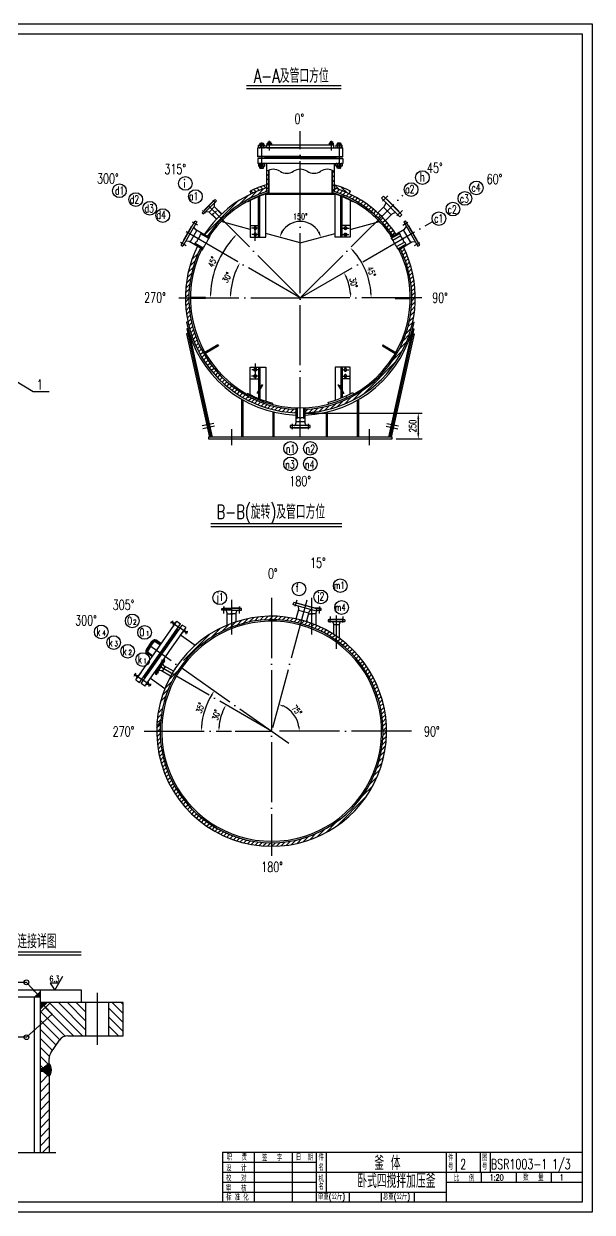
# Model space of a CAD drawing. Extents: x -54047 to 31317, y -2 to 11950.
# Drawn here: x -8554 to -2868, y 0 to 11880 of the extents above; entities that cross this region are included whole.
import ezdxf
from ezdxf.enums import TextEntityAlignment as Align

# ---------------------------------------------------------------- set-up
doc = ezdxf.new("R2010")
doc.units = 0
doc.header["$LTSCALE"] = 20
for name, pattern in [('DASHDOT-M', [36, 30, -3, 0, -3]), ('DIVIDE-M', [39, 30, -3, 0, -3, 0, -3]), ('HIDDEN', [0.375, 0.25, -0.125]), ('HIDDEN-M', [7, 5, -2])]:
    doc.linetypes.add(name, pattern=pattern)
doc.layers.get('0').update_dxf_attribs({"linetype": 'CONTINUOUS'})
for name, color, linetype in [('1轮廓实线层', 7, 'CONTINUOUS'), ('6文字层', 3, 'CONTINUOUS'), ('图框层', 7, 'CONTINUOUS')]:
    doc.layers.add(name, color=color, linetype=linetype)
doc.styles.add('BIAOZHU', font='ROMANS.shx', dxfattribs={"width": 0.7, "bigfont": 'HLFSD.shx'})
doc.styles.add('HZ', font='ROMANS.shx', dxfattribs={"width": 0.7, "height": 60, "bigfont": 'HLFSD.shx'})
doc.styles.add('PC_TEXTSTYLE', font='romans.shx', dxfattribs={"width": 0.8, "bigfont": 'hzfs.shx'})
doc.styles.add('ROMANS', font='ROMANS', dxfattribs={"width": 0.7, "height": 60})
pattern_1 = [(45, (-36814.224, 0), (-22.45064, 22.45064), [])]
pattern_2 = [(45, (-19856.59, 1908.02), (-22.45064, 22.45064), [])]
pattern_3 = [(45, (-19569.467, 1988.962), (-22.45064, 22.45064), [])]

msp = doc.modelspace()

# ---------------------------------------------------------------- hatches: boundary and pattern name
at = {"linetype": 'Continuous'}
h = msp.add_hatch(dxfattribs=at)
h.set_pattern_fill('ANSI31', scale=10, style=0)
h.set_pattern_definition(pattern_3)
h.paths.add_polyline_path([(-6107, 10416, 0.046124), (-6127, 10405), (-6127, 10202, -0.004693), (-6107, 10208)])
h.paths.add_polyline_path([(-5469, 10208, -0.004693), (-5449, 10202), (-5449, 10405, 0.046124), (-5469, 10416)])
h = msp.add_hatch(dxfattribs=at)
h.set_pattern_fill('ANSI31', scale=10, style=0)
h.set_pattern_definition(pattern_1)
h.paths.add_polyline_path([(-6127, 10202), (-6127, 10238, 0.122134), (-6601, 9953), (-6576, 9928, -0.119675)])
h.paths.add_polyline_path([(-6576, 9928), (-6601, 9953, 0.050894), (-6748, 9772), (-6718, 9754, -0.050433)])
h = msp.add_hatch(dxfattribs=at)
h.set_pattern_fill('ANSI31', scale=10, angle=90, style=0)
h.set_pattern_definition([(135, (-19569.467, 1988.962), (-22.45064, -22.45064), [])])
h.paths.add_polyline_path([(-6291, 10207), (-6278, 10180, -0.035248), (-6127, 10238), (-6127, 10270, 0.037209)])
h.paths.add_polyline_path([(-5298, 10180), (-5285, 10207, 0.037209), (-5449, 10270), (-5449, 10238, -0.035248)])
h = msp.add_hatch(dxfattribs=at)
h.set_pattern_fill('ANSI31', scale=10, style=0)
h.set_pattern_definition(pattern_1)
h.paths.add_polyline_path([(-5449, 10238), (-5449, 10202, -0.104768), (-5047, 9973, -0.014722), (-4999, 9928), (-4975, 9953, 0.016015), (-5028, 10003, 0.105912)])
h.paths.add_polyline_path([(-4975, 9953), (-4999, 9928, -0.048979), (-4861, 9760), (-4831, 9777, 0.049485)])
h = msp.add_hatch(dxfattribs=at)
h.set_pattern_fill('ANSI31', scale=10, style=0)
h.set_pattern_definition(pattern_3)
h.paths.add_polyline_path([(-4757, 9650), (-4787, 9632, -0.114891), (-4673, 9140), (-4638, 9140, 0.115401)])
h = msp.add_hatch(dxfattribs=at)
h.set_pattern_fill('ANSI31', scale=10, style=0)
h.set_pattern_definition(pattern_3)
h.paths.add_polyline_path([(-5832, 7990), (-5832, 8025, -0.402569), (-6903, 9140), (-6938, 9140, 0.402922)])
h = msp.add_hatch(dxfattribs=at)
h.set_pattern_fill('ANSI31', scale=10, style=0)
h.paths.add_polyline_path([(-4638, 9140), (-4673, 9140, -0.402569), (-5743, 8025), (-5743, 7990, 0.402922)])
h = msp.add_hatch(dxfattribs=at)
h.set_pattern_fill('ANSI31', scale=10, style=0)
h.set_pattern_definition(pattern_2)
h.paths.add_polyline_path([(-4960, 4808), (-4925, 4808, 0.198926), (-5262, 5621, 0.111685), (-5691, 5892), (-5691, 5854, -0.108865), (-5287, 5596, -0.198926)])
h.paths.add_polyline_path([(-5691, 5854), (-5691, 5892, 0.085319), (-6075, 5958), (-6075, 5923, -0.088126)])
h.paths.add_polyline_path([(-6075, 5923), (-6075, 5958, 0.078732), (-6430, 5901), (-6430, 5864, -0.081303)])
h = msp.add_hatch(dxfattribs=at)
h.set_pattern_fill('ANSI31', scale=10, style=0)
h.set_pattern_definition(pattern_2)
h.paths.add_polyline_path([(-7190, 4808), (-7225, 4808, 0.131641), (-7071, 4233), (-7041, 4250, -0.131641)])
h.paths.add_polyline_path([(-7041, 4250), (-7071, 4233, 0.221655), (-6275, 3675), (-6269, 3709, -0.221654)])
h.paths.add_polyline_path([(-6075, 3693, -0.043711), (-6269, 3709), (-6275, 3675, 0.04371), (-6075, 3658)])
h.paths.add_polyline_path([(-4925, 4808), (-4960, 4808, -0.414214), (-6075, 3693), (-6075, 3658, 0.414214)])
h = msp.add_hatch(dxfattribs=at)
h.set_pattern_fill('ANSI37', scale=3, style=0)
h.set_pattern_definition([(45, (-54269.174, 3435.145), (-6.735192, 6.735192), []), (135, (-54269.174, 3435.145), (-6.735192, -6.735192), [])])
h.paths.add_polyline_path([(-8388, 2151), (-8388, 2208), (-8446, 2151)])
h = msp.add_hatch(dxfattribs=at)
h.set_pattern_fill('ANSI31', scale=20, angle=90, style=0)
h.set_pattern_definition([(135, (-54269.174, 3435.145), (-44.90128, -44.90128), [])])
h.paths.add_polyline_path([(-8388, 1436), (-8363, 1436), (-8300, 1488), (-8300, 1536, -0.149488), (-8283, 1592), (-8196, 1720, -0.24929), (-8113, 1764), (-7932, 1764), (-7932, 2096), (-8286, 2096), (-8373, 2015), (-8388, 1998)])
h.paths.add_polyline_path([(-7704, 1764), (-7559, 1764), (-7559, 2096), (-7704, 2096)])
h = msp.add_hatch(dxfattribs=at)
h.set_pattern_fill('ANSI31', scale=20, style=0)
h.set_pattern_definition([(45, (-53393.01, 3435.145), (-44.90128, 44.90128), [])])
h.paths.add_polyline_path([(-8300, 1409), (-8301, 1410), (-8325, 1410), (-8388, 1358), (-8388, 596), (-8300, 596)])

# ---------------------------------------------------------------- linework, layer by layer
at = {"color": 7, "linetype": 'Continuous'}
for p, q in [((-19668, 11880), (-2868, 11880)), ((-2868, 11880), (-2868, 0)), ((-6325, 11234), (-5378, 11234)), ((-6108, 10701), (-6108, 10688)), ((-6088, 10701), (-6088, 10688)), ((-5488, 10701), (-5488, 10688)), ((-5468, 10701), (-5468, 10688)), ((-6190, 10687), (-6190, 10667)), ((-6160, 10687), (-6160, 10667)), ((-5415, 10687), (-5415, 10667)), ((-5385, 10687), (-5385, 10667)), ((-6190, 10435), (-6190, 10455)), ((-6160, 10435), (-6160, 10455)), ((-5415, 10435), (-5415, 10455)), ((-5385, 10435), (-5385, 10455)), ((-6893, 9457), (-6839, 9511)), ((-6872, 9523), (-6810, 9585)), ((-6909, 9396), (-6860, 9445)), ((-6934, 9237), (-6894, 9276)), ((-6928, 9287), (-6887, 9329)), ((-6920, 9340), (-6876, 9385)), ((-6938, 9143), (-6902, 9178)), ((-6937, 9189), (-6899, 9226)), ((-8460, 8202), (-9180, 8637)), ((-5748, 7988), (-4568, 7988)), ((-4608, 7928), (-4608, 7790)), ((-4828, 7730), (-4568, 7730)), ((-6683, 6855), (-5374, 6855)), ((-6683, 5742), (-6589, 5836)), ((-6577, 5803), (-6507, 5873)), ((-6495, 5840), (-6436, 5899)), ((-6869, 5601), (-6692, 5778)), ((-6957, 5514), (-6869, 5601)), ((-7104, 5321), (-7009, 5416)), ((-7045, 5425), (-7038, 5432)), ((-7167, 5169), (-7108, 5228)), ((-7141, 5240), (-7070, 5310)), ((-7185, 5105), (-7134, 5157)), ((-7210, 4990), (-7167, 5034)), ((-7224, 4847), (-7186, 4901)), ((-7224, 4842), (-7188, 4878)), ((-7222, 4889), (-7183, 4927)), ((-7221, 4907), (-7220, 4908)), ((-7217, 4938), (-7177, 4979)), ((-7214, 4808), (-7190, 4831)), ((-9500, 2572), (-7981, 2572)), ((-8528, 2298), (-8758, 2298)), ((-8417, 2179), (-8528, 2298)), ((-8290, 2290), (-8245, 2220)), ((-8205, 2290), (-8290, 2290)), ((-8245, 2220), (-8165, 2359)), ((-8374, 2096), (-8388, 2081)), ((-8359, 2096), (-8388, 2067)), ((-8345, 2096), (-8388, 2052)), ((-8330, 2096), (-8388, 2038)), ((-8388, 2088), (-8359, 2060)), ((-8388, 2074), (-8367, 2053)), ((-8388, 2059), (-8374, 2046)), ((-8388, 2045), (-8382, 2039)), ((-8381, 2096), (-8352, 2067)), ((-8366, 2096), (-8344, 2074)), ((-8354, 2065), (-8270, 1980)), ((-8352, 2096), (-8336, 2081)), ((-8337, 2096), (-8329, 2087)), ((-8322, 2096), (-8321, 2094)), ((-8270, 1980), (-8528, 1749)), ((-8528, 1749), (-8758, 1749)), ((-8376, 1436), (-8388, 1424)), ((-8388, 1431), (-8368, 1410)), ((-8351, 1446), (-8387, 1410)), ((-8379, 1436), (-8308, 1365)), ((-8298, 1485), (-8372, 1410)), ((-8364, 1436), (-8294, 1366)), ((-8292, 1476), (-8360, 1408)), ((-8356, 1442), (-8289, 1375)), ((-8287, 1466), (-8352, 1401)), ((-8348, 1449), (-8285, 1386)), ((-8283, 1456), (-8344, 1395)), ((-8340, 1455), (-8281, 1397)), ((-8280, 1444), (-8336, 1388)), ((-8332, 1462), (-8279, 1409)), ((-8278, 1431), (-8328, 1382)), ((-8324, 1468), (-8278, 1423)), ((-8316, 1475), (-8279, 1438)), ((-8308, 1481), (-8284, 1457)), ((-8388, 1416), (-8382, 1410)), ((-8278, 1417), (-8320, 1375)), ((-8281, 1400), (-8312, 1369)), ((-8288, 1378), (-8304, 1362)), ((-2868, 0), (-19668, 0))]:
    msp.add_line(p, q, dxfattribs=at)
at = {"color": 4, "linetype": 'Continuous'}
for p, q in [((-19168, 11780), (-2968, 11780)), ((-2968, 11780), (-2968, 100)), ((-6325, 11264), (-5378, 11264)), ((-6108, 10701), (-6110, 10699)), ((-6110, 10699), (-6110, 10688)), ((-6110, 10699), (-6086, 10699)), ((-6108, 10701), (-6088, 10701)), ((-6088, 10701), (-6086, 10699)), ((-6086, 10699), (-6086, 10688)), ((-5488, 10701), (-5490, 10699)), ((-5466, 10699), (-5490, 10699)), ((-5490, 10699), (-5490, 10688)), ((-5468, 10701), (-5488, 10701)), ((-5468, 10701), (-5466, 10699)), ((-5466, 10699), (-5466, 10688)), ((-6213, 10549), (-6213, 10639)), ((-5788, 10639), (-6213, 10639)), ((-6207, 10644), (-6207, 10662)), ((-6200, 10667), (-6151, 10667)), ((-6151, 10639), (-6200, 10639)), ((-6190, 10687), (-6193, 10684)), ((-6193, 10684), (-6157, 10684)), ((-6193, 10684), (-6193, 10667)), ((-6191, 10662), (-6191, 10644)), ((-6190, 10687), (-6160, 10687)), ((-6160, 10687), (-6157, 10684)), ((-6159, 10662), (-6159, 10644)), ((-6157, 10684), (-6157, 10667)), ((-6143, 10662), (-6143, 10644)), ((-6123, 10669), (-5453, 10669)), ((-6123, 10639), (-6123, 10669)), ((-6123, 10639), (-5453, 10639)), ((-6119, 10672), (-6119, 10684)), ((-6114, 10688), (-6082, 10688)), ((-6082, 10669), (-6114, 10669)), ((-6108, 10672), (-6108, 10684)), ((-6087, 10672), (-6087, 10684)), ((-6077, 10684), (-6077, 10672)), ((-5788, 10639), (-5363, 10639)), ((-5499, 10684), (-5499, 10672)), ((-5462, 10688), (-5494, 10688)), ((-5494, 10669), (-5462, 10669)), ((-5488, 10672), (-5488, 10684)), ((-5467, 10672), (-5467, 10684)), ((-5457, 10672), (-5457, 10684)), ((-5453, 10639), (-5453, 10669)), ((-5432, 10662), (-5432, 10644)), ((-5376, 10667), (-5425, 10667)), ((-5425, 10639), (-5376, 10639)), ((-5415, 10687), (-5418, 10684)), ((-5418, 10684), (-5418, 10667)), ((-5382, 10684), (-5418, 10684)), ((-5416, 10662), (-5416, 10644)), ((-5385, 10687), (-5415, 10687)), ((-5385, 10687), (-5382, 10684)), ((-5384, 10662), (-5384, 10644)), ((-5382, 10684), (-5382, 10667)), ((-5368, 10644), (-5368, 10662)), ((-5363, 10549), (-5363, 10639)), ((-5788, 10554), (-6213, 10554)), ((-5788, 10549), (-6213, 10549)), ((-6213, 10534), (-6213, 10484)), ((-5788, 10534), (-6213, 10534)), ((-5788, 10484), (-6213, 10484)), ((-6207, 10478), (-6207, 10460)), ((-6151, 10484), (-6200, 10484)), ((-6200, 10455), (-6151, 10455)), ((-6193, 10438), (-6193, 10455)), ((-6191, 10460), (-6191, 10478)), ((-6159, 10460), (-6159, 10478)), ((-6157, 10438), (-6157, 10455)), ((-6143, 10546), (-6143, 10534)), ((-5788, 10546), (-6143, 10546)), ((-6143, 10460), (-6143, 10478)), ((-6138, 10549), (-6138, 10546)), ((-6127, 10484), (-6127, 10202)), ((-5788, 10554), (-5363, 10554)), ((-5788, 10549), (-5363, 10549)), ((-5788, 10546), (-5433, 10546)), ((-5788, 10534), (-5363, 10534)), ((-5788, 10484), (-5363, 10484)), ((-5449, 10484), (-5449, 10202)), ((-5438, 10549), (-5438, 10546)), ((-5433, 10546), (-5433, 10534)), ((-5432, 10460), (-5432, 10478)), ((-5425, 10484), (-5376, 10484)), ((-5376, 10455), (-5425, 10455)), ((-5418, 10438), (-5418, 10455)), ((-5416, 10460), (-5416, 10478)), ((-5384, 10460), (-5384, 10478)), ((-5382, 10438), (-5382, 10455)), ((-5368, 10478), (-5368, 10460)), ((-5363, 10534), (-5363, 10484)), ((-6193, 10438), (-6157, 10438)), ((-6190, 10435), (-6193, 10438)), ((-6190, 10435), (-6160, 10435)), ((-6160, 10435), (-6157, 10438)), ((-6107, 10416), (-6107, 10184)), ((-6103, 10418), (-6103, 10185)), ((-5473, 10418), (-5473, 10185)), ((-5469, 10416), (-5469, 10184)), ((-5415, 10435), (-5418, 10438)), ((-5382, 10438), (-5418, 10438)), ((-5385, 10435), (-5415, 10435)), ((-5385, 10435), (-5382, 10438)), ((-6639, 10122), (-6770, 9991)), ((-6758, 9979), (-6627, 10110)), ((-6664, 10102), (-6750, 10016)), ((-6662, 10100), (-6664, 10102)), ((-6627, 10110), (-6639, 10122)), ((-6313, 10099), (-6316, 10104)), ((-6278, 10180), (-6291, 10207)), ((-6288, 10113), (-6288, 9746)), ((-6205, 9746), (-6205, 10151)), ((-6193, 9746), (-6193, 10156)), ((-6137, 10178), (-6139, 10182)), ((-6137, 10178), (-5788, 10178)), ((-6134, 9746), (-6134, 10178)), ((-5788, 10184), (-6107, 10184)), ((-5469, 10184), (-5788, 10184)), ((-5788, 10178), (-5438, 10178)), ((-5441, 9746), (-5441, 10178)), ((-5438, 10178), (-5437, 10182)), ((-5383, 9746), (-5383, 10156)), ((-5371, 9746), (-5371, 10151)), ((-5298, 10180), (-5285, 10207)), ((-5288, 10113), (-5288, 9746)), ((-5262, 10099), (-5259, 10104)), ((-4976, 10137), (-4957, 10156)), ((-4976, 10137), (-4791, 9951)), ((-4771, 9970), (-4957, 10156)), ((-4926, 10124), (-4923, 10127)), ((-4800, 10005), (-4923, 10127)), ((-4800, 10005), (-4923, 10127)), ((-6770, 9991), (-6758, 9979)), ((-6750, 10016), (-6748, 10014)), ((-6734, 10003), (-6703, 10001)), ((-6628, 9926), (-6703, 10001)), ((-6700, 9998), (-6646, 10052)), ((-6651, 10086), (-6649, 10054)), ((-6574, 9980), (-6649, 10054)), ((-6577, 9977), (-6621, 10021)), ((-5014, 9990), (-4947, 10057)), ((-4880, 9971), (-4957, 10047)), ((-4947, 10057), (-4934, 10087)), ((-4947, 10057), (-4934, 10087)), ((-4937, 9914), (-4870, 9981)), ((-4870, 9981), (-4841, 9994)), ((-4803, 10002), (-4800, 10005)), ((-6981, 9667), (-6841, 9909)), ((-6823, 9899), (-6963, 9657)), ((-6841, 9909), (-6823, 9899)), ((-6625, 9929), (-6669, 9972)), ((-6288, 9824), (-6581, 9902)), ((-5288, 9824), (-4995, 9902)), ((-4791, 9951), (-4771, 9970)), ((-4753, 9899), (-4735, 9910)), ((-4753, 9899), (-4613, 9656)), ((-4594, 9666), (-4735, 9910)), ((-6954, 9719), (-6873, 9860)), ((-6954, 9719), (-6873, 9860)), ((-6890, 9698), (-6823, 9815)), ((-6873, 9860), (-6871, 9858)), ((-6833, 9821), (-6851, 9843)), ((-6705, 9747), (-6833, 9821)), ((-6703, 9732), (-6785, 9779)), ((-6701, 9735), (-6782, 9782)), ((-6692, 9758), (-6696, 9761)), ((-6288, 9746), (-6193, 9746)), ((-6201, 9746), (-6134, 9746)), ((-5788, 9690), (-6134, 9782)), ((-5788, 9690), (-5441, 9782)), ((-5375, 9746), (-5441, 9746)), ((-5288, 9746), (-5383, 9746)), ((-4886, 9764), (-4882, 9767)), ((-4877, 9741), (-4796, 9788)), ((-4875, 9738), (-4794, 9785)), ((-4874, 9752), (-4746, 9826)), ((-4863, 9717), (-4783, 9763)), ((-4682, 9693), (-4756, 9820)), ((-4746, 9826), (-4728, 9849)), ((-4702, 9860), (-4705, 9858)), ((-4621, 9719), (-4702, 9860)), ((-4621, 9719), (-4702, 9860)), ((-6981, 9667), (-6963, 9657)), ((-6952, 9718), (-6954, 9719)), ((-6900, 9704), (-6928, 9708)), ((-6772, 9630), (-6900, 9704)), ((-6760, 9633), (-6842, 9680)), ((-6759, 9636), (-6841, 9684)), ((-4825, 9652), (-4745, 9698)), ((-4814, 9631), (-4732, 9678)), ((-4812, 9627), (-4731, 9674)), ((-4800, 9625), (-4672, 9699)), ((-4672, 9699), (-4644, 9703)), ((-4621, 9719), (-4624, 9718)), ((-4613, 9656), (-4594, 9666)), ((-6776, 9614), (-6780, 9616)), ((-4796, 9608), (-4792, 9610)), ((-6738, 9145), (-6888, 9145)), ((-6738, 9135), (-6888, 9135)), ((-6738, 9135), (-6738, 9145)), ((-4838, 9145), (-4838, 9135)), ((-4838, 9145), (-4688, 9145)), ((-4838, 9135), (-4688, 9135)), ((-6915, 8900), (-6926, 8897)), ((-6922, 8829), (-6683, 7746)), ((-6910, 8829), (-6922, 8829)), ((-6910, 8829), (-6671, 7746)), ((-4665, 8829), (-4905, 7746)), ((-4653, 8829), (-4893, 7746)), ((-4665, 8829), (-4653, 8829)), ((-4661, 8900), (-4649, 8897)), ((-6926, 8780), (-6698, 7746)), ((-6911, 8780), (-6926, 8780)), ((-4649, 8780), (-4878, 7746)), ((-4664, 8780), (-4649, 8780)), ((-6613, 8669), (-6743, 8594)), ((-6608, 8660), (-6738, 8585)), ((-6613, 8669), (-6608, 8660)), ((-4962, 8669), (-4967, 8660)), ((-4967, 8660), (-4838, 8585)), ((-4962, 8669), (-4833, 8594)), ((-6288, 8448), (-6193, 8448)), ((-6288, 8172), (-6288, 8448)), ((-6205, 8448), (-6205, 8134)), ((-6201, 8448), (-6134, 8448)), ((-6193, 8448), (-6193, 8129)), ((-6134, 8448), (-6134, 8107)), ((-5374, 8448), (-5441, 8448)), ((-5441, 8448), (-5441, 8116)), ((-5288, 8448), (-5382, 8448)), ((-5382, 8448), (-5382, 8138)), ((-5371, 8448), (-5370, 8143)), ((-5288, 8181), (-5288, 8448)), ((-8300, 8202), (-8460, 8202)), ((-6372, 7746), (-6372, 8125)), ((-6360, 7746), (-6360, 8118)), ((-6313, 8186), (-6318, 8177)), ((-6066, 8087), (-6069, 8077)), ((-5511, 8095), (-5506, 8076)), ((-5264, 8194), (-5255, 8177)), ((-5216, 7746), (-5216, 8118)), ((-5204, 7746), (-5204, 8125)), ((-6061, 7746), (-6061, 8000)), ((-6049, 7746), (-6049, 7997)), ((-5832, 8040), (-5832, 7891)), ((-5818, 8040), (-5818, 7937)), ((-5757, 8040), (-5757, 7937)), ((-5743, 8040), (-5743, 7891)), ((-5527, 7746), (-5527, 7997)), ((-5515, 7746), (-5515, 8000)), ((-5688, 7864), (-5888, 7864)), ((-5888, 7864), (-5888, 7843)), ((-5888, 7843), (-5688, 7843)), ((-5857, 7843), (-5857, 7840)), ((-5832, 7891), (-5841, 7867)), ((-5832, 7903), (-5743, 7903)), ((-5743, 7891), (-5734, 7867)), ((-5719, 7840), (-5719, 7843)), ((-5688, 7843), (-5688, 7864)), ((-4868, 7746), (-6708, 7746)), ((-6708, 7746), (-6708, 7730)), ((-6708, 7730), (-4868, 7730)), ((-5857, 7840), (-5719, 7840)), ((-5857, 7840), (-5719, 7840)), ((-4868, 7730), (-4868, 7746)), ((-6683, 6885), (-5374, 6885)), ((-5858, 6073), (-5852, 6094)), ((-5858, 6074), (-5630, 6013)), ((-5624, 6033), (-5852, 6094)), ((-5824, 6086), (-5823, 6089)), ((-5652, 6043), (-5823, 6089)), ((-6572, 6035), (-6475, 6035)), ((-6572, 6018), (-6572, 6035)), ((-6475, 6018), (-6572, 6018)), ((-6542, 6038), (-6505, 6038)), ((-6542, 6038), (-6475, 6038)), ((-6542, 6035), (-6542, 6038)), ((-6519, 5993), (-6529, 6018)), ((-6519, 5868), (-6519, 5993)), ((-6519, 5983), (-6464, 5983)), ((-6430, 5983), (-6486, 5983)), ((-6408, 6038), (-6475, 6038)), ((-6378, 6035), (-6475, 6035)), ((-6475, 6018), (-6378, 6018)), ((-6408, 6038), (-6445, 6038)), ((-6430, 5993), (-6421, 6018)), ((-6430, 5901), (-6430, 5993)), ((-6408, 6035), (-6408, 6038)), ((-6378, 6018), (-6378, 6035)), ((-5830, 5931), (-5804, 6028)), ((-5804, 6028), (-5807, 6056)), ((-5703, 5989), (-5807, 6016)), ((-5726, 5903), (-5699, 6000)), ((-5704, 5983), (-5664, 5983)), ((-5699, 6000), (-5683, 6023)), ((-5675, 6018), (-5686, 6018)), ((-5630, 5983), (-5686, 5983)), ((-5653, 6040), (-5652, 6043)), ((-5608, 6038), (-5645, 6038)), ((-5608, 6038), (-5643, 6038)), ((-5578, 6035), (-5634, 6035)), ((-5630, 6013), (-5624, 6033)), ((-5630, 5993), (-5621, 6018)), ((-5630, 5868), (-5630, 5993)), ((-5628, 6018), (-5578, 6018)), ((-5608, 6035), (-5608, 6038)), ((-5578, 6018), (-5578, 6035)), ((-7228, 5615), (-7023, 5908)), ((-7191, 5589), (-6986, 5882)), ((-7174, 5612), (-7024, 5826)), ((-7094, 5692), (-6969, 5870)), ((-7063, 5891), (-7085, 5887)), ((-7076, 5832), (-7050, 5869)), ((-7069, 5647), (-6931, 5844)), ((-7067, 5913), (-7060, 5869)), ((-7063, 5891), (-7041, 5895)), ((-7008, 5815), (-7024, 5826)), ((-7023, 5908), (-7012, 5900)), ((-7012, 5900), (-7009, 5898)), ((-7009, 5898), (-6986, 5882)), ((-6945, 5854), (-6969, 5870)), ((-6943, 5852), (-6945, 5854)), ((-6931, 5844), (-6943, 5852)), ((-6936, 5801), (-6940, 5823)), ((-5719, 5901), (-5719, 5927)), ((-5343, 5921), (-5508, 5921)), ((-5508, 5921), (-5508, 5904)), ((-5508, 5904), (-5343, 5904)), ((-5374, 5924), (-5476, 5924)), ((-5374, 5924), (-5476, 5924)), ((-5476, 5924), (-5476, 5921)), ((-5454, 5880), (-5462, 5901)), ((-5454, 5775), (-5454, 5880)), ((-5397, 5872), (-5454, 5872)), ((-5397, 5880), (-5388, 5901)), ((-5397, 5736), (-5397, 5880)), ((-5374, 5924), (-5374, 5921)), ((-5343, 5921), (-5343, 5904)), ((-7276, 5704), (-7328, 5630)), ((-7179, 5685), (-7220, 5713)), ((-7182, 5583), (-7016, 5820)), ((-6985, 5768), (-6959, 5805)), ((-6840, 5666), (-6985, 5768)), ((-6914, 5805), (-6958, 5797)), ((-6936, 5801), (-6932, 5779)), ((-7433, 5322), (-7228, 5615)), ((-7396, 5296), (-7191, 5589)), ((-7286, 5655), (-7311, 5618)), ((-7266, 5562), (-7306, 5591)), ((-7286, 5655), (-7260, 5692)), ((-7191, 5668), (-7232, 5697)), ((-7204, 5455), (-7069, 5647)), ((-7095, 5693), (-7192, 5555)), ((-7379, 5284), (-7174, 5577)), ((-7357, 5351), (-7207, 5565)), ((-7349, 5346), (-7182, 5583)), ((-7157, 5527), (-7239, 5385)), ((-7175, 5502), (-7226, 5413)), ((-7225, 5376), (-7142, 5519)), ((-7173, 5500), (-7175, 5502)), ((-7148, 5460), (-7162, 5478)), ((-7142, 5519), (-7157, 5527)), ((-7453, 5362), (-7409, 5370)), ((-7431, 5366), (-7435, 5388)), ((-7431, 5366), (-7427, 5344)), ((-7380, 5398), (-7406, 5361)), ((-7340, 5340), (-7357, 5351)), ((-7342, 5258), (-7204, 5455)), ((-7239, 5385), (-7225, 5376)), ((-7226, 5413), (-7224, 5412)), ((-7177, 5411), (-7199, 5414)), ((-7085, 5358), (-7177, 5411)), ((-7141, 5456), (-7170, 5407)), ((-7056, 5407), (-7148, 5460)), ((-7433, 5322), (-7422, 5314)), ((-7419, 5313), (-7396, 5296)), ((-7355, 5268), (-7379, 5284)), ((-7342, 5258), (-7353, 5266)), ((-7303, 5277), (-7325, 5273)), ((-7299, 5254), (-7307, 5299)), ((-7303, 5277), (-7281, 5280)), ((-7144, 5232), (-7288, 5334)), ((-7173, 4873), (-7169, 4873)), ((-7168, 4933), (-7164, 4933)), ((-9500, 2602), (-7981, 2602)), ((-7976, 2220), (-8786, 2220)), ((-8388, 2151), (-8782, 2151)), ((-8446, 2151), (-8388, 2208)), ((-8446, 596), (-8446, 2151)), ((-8388, 596), (-8388, 2220)), ((-7976, 2096), (-7976, 2220)), ((-7559, 2096), (-8388, 2096)), ((-8388, 2000), (-8286, 2096)), ((-8320, 2096), (-8388, 2033)), ((-7932, 1764), (-7932, 2096)), ((-7704, 1764), (-7704, 2096)), ((-7559, 1764), (-7559, 2096)), ((-8283, 1592), (-8196, 1720)), ((-8113, 1764), (-7559, 1764)), ((-8388, 1436), (-8363, 1436)), ((-8300, 1488), (-8363, 1436)), ((-8300, 1488), (-8300, 1536)), ((-8388, 1410), (-8363, 1410)), ((-8300, 1358), (-8363, 1410)), ((-8300, 1358), (-8300, 596)), ((-8300, 1356), (-8300, 1358)), ((-2968, 100), (-19168, 100))]:
    msp.add_line(p, q, dxfattribs=at)
at = {"color": 1, "linetype": 'DASHDOT-M'}
for p, q in [((-6175, 10693), (-6175, 10631)), ((-6098, 10710), (-6098, 10613)), ((-6098, 10664), (-6098, 10693)), ((-5788, 7746), (-5788, 10806)), ((-5478, 10710), (-5478, 10613)), ((-5478, 10664), (-5478, 10693)), ((-5400, 10693), (-5400, 10631)), ((-6175, 10683), (-6175, 10446)), ((-5400, 10683), (-5400, 10446)), ((-5400, 10642), (-5400, 10446)), ((-6175, 10429), (-6175, 10491)), ((-5400, 10429), (-5400, 10491)), ((-6635, 10089), (-6663, 10117)), ((-5788, 9140), (-4761, 10166)), ((-4967, 10106), (-4912, 10161)), ((-6737, 9986), (-6765, 10015)), ((-5788, 9140), (-6707, 10059)), ((-4822, 9960), (-4766, 10015)), ((-6813, 9867), (-6865, 9897)), ((-6239, 9710), (-6239, 9865)), ((-5788, 9140), (-4470, 9900)), ((-4763, 9868), (-4711, 9898)), ((-5788, 9140), (-7015, 9848)), ((-6202, 9837), (-6275, 9837)), ((-6199, 9773), (-6272, 9773)), ((-5377, 9773), (-5304, 9773)), ((-5374, 9837), (-5300, 9837)), ((-6987, 9697), (-6929, 9663)), ((-4645, 9663), (-4591, 9694)), ((-7003, 9140), (-5788, 9140)), ((-4572, 9140), (-5788, 9140)), ((-6239, 8484), (-6239, 8330)), ((-6202, 8358), (-6275, 8358)), ((-6199, 8422), (-6272, 8422)), ((-5377, 8422), (-5303, 8422)), ((-5373, 8358), (-5300, 8358)), ((-6652, 7885), (-6769, 7860)), ((-6646, 7856), (-6763, 7830)), ((-5868, 7882), (-5868, 7828)), ((-5868, 7829), (-5868, 7852)), ((-5708, 7882), (-5708, 7828)), ((-4930, 7856), (-4813, 7830)), ((-4923, 7885), (-4806, 7860)), ((-6478, 7826), (-6478, 7666)), ((-5098, 7826), (-5098, 7666)), ((-6475, 6123), (-6475, 5774)), ((-6075, 6140), (-6075, 3564)), ((-5724, 6117), (-6075, 4807)), ((-5839, 6058), (-5821, 6123)), ((-5675, 6140), (-5675, 5774)), ((-6553, 6055), (-6553, 6028)), ((-6553, 5984), (-6553, 6050)), ((-6397, 6054), (-6397, 6028)), ((-6397, 5984), (-6397, 6050)), ((-5597, 6055), (-5597, 6028)), ((-5597, 5984), (-5597, 6050)), ((-5488, 5954), (-5488, 5914)), ((-5425, 5631), (-5425, 5965)), ((-5363, 5954), (-5363, 5914)), ((-7083, 5905), (-6990, 5840)), ((-6915, 5787), (-6990, 5840)), ((-5488, 5894), (-5488, 5934)), ((-5363, 5894), (-5363, 5934)), ((-7185, 5677), (-7226, 5705)), ((-7268, 5698), (-7320, 5624)), ((-5902, 4686), (-7302, 5667)), ((-7294, 5661), (-7268, 5698)), ((-7271, 5554), (-7312, 5582)), ((-7143, 5497), (-7178, 5517)), ((-7451, 5380), (-7358, 5315)), ((-7206, 5388), (-7241, 5408)), ((-6075, 4808), (-7201, 5458)), ((-7282, 5262), (-7358, 5315)), ((-7350, 4808), (-6477, 4808)), ((-6440, 4808), (-6075, 4808)), ((-4675, 4808), (-6075, 4808)), ((-7818, 1674), (-7818, 2193))]:
    msp.add_line(p, q, dxfattribs=at)
at = {"color": 4, "linetype": 'HIDDEN'}
for p, q in [((-6288, 9865), (-6205, 9865)), ((-5288, 9865), (-5371, 9865)), ((-6288, 8330), (-6205, 8330)), ((-5288, 8330), (-5371, 8330))]:
    msp.add_line(p, q, dxfattribs=at)
at = {"color": 6, "linetype": 'HIDDEN-M'}
for p, q in [((-6174, 8272), (-6250, 8141)), ((-6165, 8267), (-6240, 8137)), ((-5410, 8267), (-5335, 8137)), ((-5401, 8272), (-5326, 8141)), ((-6302, 8140), (-6312, 8145))]:
    msp.add_line(p, q, dxfattribs=at)
at = {"color": 3, "linetype": 'DIVIDE-M'}
msp.add_line((-8782, 596), (-8235, 596), dxfattribs=at)
at = {"color": 4, "linetype": 'Continuous'}
for centre in [(-6938, 10284), (-4566, 10343), (-7597, 10211), (-6837, 10153), (-4680, 10223), (-4027, 10239), (-7434, 10123), (-7294, 10036), (-4141, 10134), (-7164, 9963), (-4402, 9932), (-4262, 10028), (-5885, 7636), (-5688, 7636), (-5885, 7480), (-5688, 7480), (-5801, 6230), (-5389, 6263), (-6594, 6142), (-5583, 6151), (-5375, 6045), (-7469, 5911), (-7779, 5801), (-7346, 5796), (-7655, 5695), (-7515, 5608), (-7364, 5524)]:
    msp.add_circle(centre, 68.4, dxfattribs=at)
at = {"color": 7, "linetype": 'Continuous'}
for centre in [(-8528, 2298), (-8528, 1749)]:
    msp.add_circle(centre, 24, dxfattribs=at)
at = {"color": 4, "linetype": 'Continuous'}
for centre, radius, start, end in [((-6199, 10659), 8.51, 20.6783, 159.3217), ((-6199, 10647), 8.51, 200.6783, 339.3217), ((-6175, 10642), 25.8, 51.9181, 128.0819), ((-6175, 10664), 25.8, 231.9181, 308.0819), ((-6151, 10659), 8.51, 20.6783, 159.3217), ((-6151, 10647), 8.51, 200.6783, 339.3217), ((-6114, 10682), 5.68, 20.6783, 159.3217), ((-6114, 10674), 5.68, 200.6783, 339.3217), ((-6098, 10671), 17.2, 51.9181, 128.0819), ((-6098, 10686), 17.2, 231.9181, 308.0819), ((-6082, 10682), 5.68, 20.6783, 159.3217), ((-6082, 10674), 5.68, 200.6783, 339.3217), ((-5494, 10682), 5.68, 20.6783, 159.3217), ((-5494, 10674), 5.68, 200.6783, 339.3217), ((-5478, 10671), 17.2, 51.9181, 128.0819), ((-5478, 10686), 17.2, 231.9181, 308.0819), ((-5462, 10682), 5.68, 20.6783, 159.3217), ((-5462, 10674), 5.68, 200.6783, 339.3217), ((-5424, 10659), 8.51, 20.6783, 159.3217), ((-5424, 10647), 8.51, 200.6783, 339.3217), ((-5400, 10642), 25.8, 51.9181, 128.0819), ((-5400, 10664), 25.8, 231.9181, 308.0819), ((-5376, 10659), 8.51, 20.6783, 159.3217), ((-5376, 10647), 8.51, 200.6783, 339.3217), ((-6199, 10475), 8.51, 20.6783, 159.3217), ((-6199, 10463), 8.51, 200.6783, 339.3217), ((-6175, 10458), 25.8, 51.9181, 128.0819), ((-6175, 10481), 25.8, 231.9181, 308.0819), ((-6151, 10475), 8.51, 20.6783, 159.3217), ((-6151, 10463), 8.51, 200.6783, 339.3217), ((-5424, 10475), 8.51, 20.6783, 159.3217), ((-5424, 10463), 8.51, 200.6783, 339.3217), ((-5400, 10458), 25.8, 51.9181, 128.0819), ((-5400, 10481), 25.8, 231.9181, 308.0819), ((-5376, 10475), 8.51, 20.6783, 159.3217), ((-5376, 10463), 8.51, 200.6783, 339.3217), ((-5788, 9140), 1150, 107.1445, 146.6516), ((-5788, 9140), 1180, 106.6957, 115.2195), ((-5788, 9140), 1180, 64.7805, 73.3043), ((-5788, 9140), 1150, 48.6725, 72.8555), ((-5788, 9140), 1115, 106.6245, 146.5464), ((-5788, 9140), 1100, 106.858, 146.9166), ((-5789, 9144), 1090, 108.3802, 118.7779), ((-5788, 9140), 1096, 106.9213, 108.5979), ((-5788, 9140), 1115, 48.3761, 73.3755), ((-5788, 9140), 1100, 48.4222, 73.142), ((-5788, 9140), 1096, 71.4021, 73.0787), ((-5787, 9144), 1090, 61.2221, 71.6198), ((-5788, 9140), 1150, 33.6706, 48.6725), ((-4942, 10090), 8.52, 336.755, 44.9536), ((-4837, 9986), 8.52, 45, 113.1986), ((-5788, 9140), 1100, 33.4201, 48.4797), ((-5788, 9140), 1115, 33.7859, 48.5394), ((-6846, 9847), 6, 150, 218.1986), ((-5781, 9151), 1095, 146.3103, 147.5892), ((-5798, 9156), 1095, 32.4108, 33.6897), ((-4733, 9852), 6, 321.8014, 30), ((-5788, 9140), 1150, 153.346, 267.7823), ((-6929, 9703), 6, 81.8014, 150), ((-5788, 9140), 1115, 153.4511, 267.7127), ((-5788, 9140), 1100, 153.0809, 26.582), ((-5794, 9128), 1095, 152.4108, 153.6897), ((-7677, 10156), 1056, 330.285, 333.4996), ((-7613, 10268), 1056, 326.5065, 329.715), ((-5788, 9140), 1150, 272.2177, 26.3315), ((-5788, 9140), 1115, 272.2873, 26.5489), ((-5798, 9157), 1090, 28.9664, 32.4156), ((-5778, 9123), 1090, 27.5844, 31.0336), ((-5778, 9123), 1095, 26.3103, 27.5892), ((-4643, 9697), 6, 30, 98.1986), ((-5788, 9130), 1162, 191.5297, 267.8053), ((-5788, 9130), 1162, 272.1947, 348.4703), ((-5789, 9141), 1090, 241.2221, 255.2476), ((-5789, 9149), 1090, 284.7524, 298.7779), ((-5847, 7870), 6, 270, 338.7495), ((-5729, 7870), 6, 201.2505, 270), ((-5813, 6055), 6, 6.7628, 74.9614), ((-6075, 4808), 1150, 45.003, 112.7382), ((-5678, 6019), 6, 74.7366, 142.9352), ((-6075, 4808), 1150, 112.7382, 270), ((-6075, 4808), 1115, 112.6841, 134.9969), ((-6075, 4808), 1115, 45.0031, 112.6841), ((-6075, 4808), 1100, 45.0031, 113.0111), ((-5466, 5899), 5, 21.5953, 90), ((-5384, 5899), 5, 90, 158.4047), ((-7243, 5681), 40, 55, 145), ((-6075, 4808), 1100, 113.0111, 134.9969), ((-7295, 5607), 40, 145, 235), ((-7295, 5607), 20, 145, 235), ((-7243, 5681), 20, 55, 145), ((-6075, 4808), 1115, 134.9969, 270), ((-6075, 4808), 1100, 134.9969, 45.0031), ((-6075, 4808), 1150, 270, 45.003), ((-6075, 4808), 1115, 270, 45.0031), ((-7158, 5481), 5, 150, 218.4047), ((-7200, 5409), 5, 81.5953, 150), ((-8113, 1664), 100, 90, 145.9917), ((-8200, 1536), 100, 145.9917, 180), ((-8386, 1423), 108, 323.1162, 36.8838)]:
    msp.add_arc(centre, radius, start, end, dxfattribs=at)
at = {"color": 7, "linetype": 'Continuous'}
for centre, radius, start, end in [((-6059, 10303), 123, 56.6015, 123.3985), ((-5923, 10508), 123, 236.6015, 303.3985), ((-5788, 10303), 123, 56.6015, 123.3985), ((-5652, 10508), 123, 236.6015, 303.3985), ((-5517, 10303), 123, 56.6015, 123.3985), ((-5517, 10303), 123, 56.6015, 123.3985), ((-6662, 9993), 13.8, 281.6015, 348.3985), ((-6635, 9987), 13.8, 101.6015, 168.3985), ((-6641, 10014), 13.8, 281.6015, 348.3985), ((-6614, 10009), 13.8, 101.6015, 168.3985), ((-6657, 9966), 13.8, 101.6015, 168.3985), ((-5788, 9690), 214, 31.1064, 148.8936), ((-6813, 9756), 19.6, 296.6015, 3.3985), ((-6752, 9754), 41.5, 124.9724, 174.5142), ((-5788, 9140), 899, 137.8602, 177.1312), ((-4835, 9751), 53.2, 7.2176, 52.7824), ((-4763, 9756), 19.6, 176.6015, 243.3985), ((-6810, 9673), 32.8, 118.8399, 182.8419), ((-6835, 9719), 19.6, 296.6015, 3.3985), ((-6795, 9721), 19.6, 116.6015, 183.3985), ((-4780, 9721), 19.6, 356.6015, 63.3985), ((-4741, 9719), 19.6, 176.6015, 243.3985), ((-4782, 9659), 53.2, 7.2176, 52.7824), ((-5788, 9140), 708, 3.6421, 41.3665), ((-5788, 9140), 699, 153.6895, 176.3105), ((-5788, 9140), 504, 5.1172, 24.8828), ((-5823, 7953), 16.2, 236.6015, 303.3985), ((-5806, 7926), 16.2, 56.6015, 123.3985), ((-5788, 7953), 16.2, 236.6015, 303.3985), ((-5770, 7926), 16.2, 56.6015, 123.3985), ((-5752, 7953), 16.2, 236.6015, 303.3985), ((-6075, 4808), 702, 148.6754, 176.3246), ((-6075, 4808), 528, 154.8866, 175.1134), ((-6075, 4808), 277, 9.3058, 65.6942)]:
    msp.add_arc(centre, radius, start, end, dxfattribs=at)
at = {"color": 6, "linetype": 'HIDDEN-M'}
for start, end in [(245.9841, 246.5907), (293.4093, 294.0159)]:
    msp.add_arc((-5788, 9140), 950, start, end, dxfattribs=at)
at = {"color": 1, "linetype": 'DASHDOT-M'}
for centre, start, end in [((-7243, 5681), 55, 145), ((-7295, 5607), 145, 235)]:
    msp.add_arc(centre, 30, start, end, dxfattribs=at)
at = {"color": 4, "linetype": 'DASHDOT-M', "extrusion": (0, 0, -1)}
for centre, major_axis in [((-6239, 9837), (0, -15.3)), ((-6239, 9773), (0, -15.3)), ((-5337, 8422), (0, 15.3)), ((-5337, 8358), (0, 15.3))]:
    msp.add_ellipse(centre, major_axis=major_axis, ratio=0.782609, dxfattribs=at)
at = {"color": 4, "linetype": 'DASHDOT-M'}
for centre, major_axis in [((-5337, 9837), (0, -15.3)), ((-5337, 9773), (0, -15.3)), ((-6239, 8422), (0, 15.3)), ((-6239, 8358), (0, 15.3))]:
    msp.add_ellipse(centre, major_axis=major_axis, ratio=0.782609, dxfattribs=at)
at = {"color": 7, "linetype": 'Continuous'}
for points in [[(-6460, 9748), (-6449, 9737), (-6423, 9775)], [(-5962, 9796), (-5980, 9804), (-5995, 9745)], [(-5595, 9804), (-5614, 9796), (-5581, 9745)], [(-5262, 9602), (-5251, 9613), (-5287, 9640)], [(-6421, 9453), (-6408, 9446), (-6393, 9489)], [(-5337, 9348), (-5324, 9355), (-5351, 9392)], [(-6678, 9184), (-6693, 9185), (-6687, 9140)], [(-6478, 9184), (-6493, 9185), (-6487, 9140)], [(-5278, 9185), (-5293, 9184), (-5284, 9140)], [(-5074, 9185), (-5088, 9184), (-5080, 9140)], [(-4618, 7928), (-4598, 7928), (-4608, 7988)], [(-4618, 7790), (-4598, 7790), (-4608, 7730)], [(-6681, 5176), (-6668, 5168), (-6650, 5210)], [(-6559, 5035), (-6546, 5028), (-6532, 5071)], [(-5963, 5053), (-5958, 5067), (-6003, 5075)], [(-6768, 4852), (-6783, 4853), (-6776, 4808)], [(-6593, 4852), (-6608, 4853), (-6603, 4808)], [(-5794, 4853), (-5809, 4852), (-5798, 4808)], [(-8417, 2179), (-8466, 2215), (-8452, 2229)], [(-8354, 2065), (-8304, 2029), (-8319, 2015)]]:
    msp.add_solid(points, dxfattribs=at)
at = {"layer": '1轮廓实线层', "color": 4, "linetype": 'Continuous', "ltscale": 5}
msp.add_line((-6568, 600), (-2968, 600), dxfattribs=at)
at = {"layer": '1轮廓实线层', "ltscale": 5}
for p, q in [((-6568, 500), (-5628, 500)), ((-6568, 400), (-2968, 400)), ((-6568, 300), (-5628, 300)), ((-4328, 300), (-2968, 300)), ((-6568, 200), (-4328, 200))]:
    msp.add_line(p, q, dxfattribs=at)
at = {"layer": '图框层', "color": 4, "linetype": 'Continuous', "ltscale": 5}
msp.add_line((-6568, 600), (-6568, 100), dxfattribs=at)
at = {"layer": '图框层', "color": 7, "ltscale": 5}
for p, q in [((-6248, 600), (-6248, 100)), ((-5868, 600), (-5868, 100)), ((-5628, 600), (-5628, 100)), ((-5528, 600), (-5528, 200)), ((-4328, 600), (-4328, 100)), ((-4228, 600), (-4228, 400)), ((-3988, 600), (-3988, 400)), ((-3888, 600), (-3888, 400)), ((-3978, 400), (-3978, 300)), ((-3628, 400), (-3628, 300)), ((-3278, 400), (-3278, 300)), ((-5298, 200), (-5298, 100)), ((-4978, 200), (-4978, 100)), ((-4648, 200), (-4648, 100))]:
    msp.add_line(p, q, dxfattribs=at)

# ---------------------------------------------------------------- texts
at = {"color": 4, "linetype": 'Continuous', "width": 0.7}
for s, height, style, p in [('A-A及管口方位', 140, 'HZ', (-6254, 11290)), ('1', 100, 'ROMANS', (-8424, 8223)), ('B-B(旋转)及管口方位', 140, 'HZ', (-6628, 6931)), ('焊环与衬管及法兰连接详图', 140, 'HZ', (-9403, 2638))]:
    msp.add_text(s, height=height, dxfattribs=dict(at, style=style)).set_placement(p)
at = {"color": 7, "linetype": 'Continuous', "style": 'HZ', "width": 0.7}
for s, height, p in [('0%%D', 100, (-5846, 10881)), ('315%%D', 100, (-7147, 10378)), ('45%%D', 100, (-4520, 10390)), ('300%%D', 100, (-7821, 10283)), ('h', 93.6, (-4594, 10302)), ('60%%D', 100, (-3924, 10278)), ('d1', 80, (-7642, 10172)), ('i', 80, (-6956, 10244)), ('a2', 80, (-4740, 10186)), ('c4', 80, (-4076, 10202)), ('d2', 80, (-7494, 10085)), ('a1', 80, (-6902, 10116)), ('c3', 80, (-4193, 10092)), ('d3', 80, (-7346, 9994)), ('d4', 80, (-7227, 9930)), ('c2', 80, (-4314, 9984)), ('c1', 80, (-4450, 9894)), ('270%%D', 100, (-7350, 9094)), ('90%%D', 100, (-4469, 9091)), ('n1', 80, (-5933, 7591)), ('n2', 80, (-5735, 7591)), ('n3', 80, (-5938, 7436)), ('n4', 80, (-5741, 7436)), ('180%%D', 100, (-5898, 7259)), ('15%%D', 100, (-5690, 6442)), ('0%%D', 100, (-6112, 6335)), ('m1', 72.2, (-5453, 6230)), ('j1', 80, (-6626, 6111)), ('f', 80, (-5833, 6200)), ('j2', 80, (-5620, 6115)), ('305%%D', 100, (-7665, 6021)), ('m4', 72.2, (-5442, 6011)), ('300%%D', 100, (-8040, 5866)), ('0', 80, (-7519, 5872)), ('k', 80, (-7828, 5763)), ('2', 48, (-7461, 5875)), ('0', 80, (-7396, 5757)), ('4', 48, (-7770, 5766)), ('k', 80, (-7705, 5656)), ('3', 48, (-7647, 5660)), ('1', 48, (-7334, 5762)), ('k', 80, (-7565, 5569)), ('2', 48, (-7507, 5573)), ('k', 80, (-7414, 5486)), ('1', 48, (-7358, 5486)), ('270%%D', 100, (-7665, 4756)), ('90%%D', 100, (-4551, 4756)), ('180%%D', 100, (-6179, 3401)), ('釜 体', 140, (-5048, 422)), ('2', 100, (-4189, 431)), ('BSR1003-1 1/3', 100, (-3882, 431)), ('卧式四搅拌加压釜', 140, (-5219, 243)), ('1:20', 60, (-3894, 317)), ('1', 60, (-3194, 317))]:
    msp.add_text(s, height=height, dxfattribs=at).set_placement(p)
at = {"color": 7, "linetype": 'Continuous', "style": 'ROMANS', "width": 0.7}
msp.add_text('6.3', height=60, dxfattribs=at).set_placement((-8248, 2303), align=Align.CENTER)
at = {"color": 7, "linetype": 'Continuous', "insert": (-5788, 9954), "char_height": 60, "attachment_point": 5, "style": 'HZ'}
msp.add_mtext('\\A1;150°', dxfattribs=at)
at = {"color": 7, "linetype": 'Continuous', "attachment_point": 5}
for s, insert, char_height, rotation, style in [('\\A1;45°', (-6666, 9500), 60, 67.692, 'HZ'), ('\\A1;30°', (-6521, 9344), 60, 60, 'HZ'), ('\\A1;45°', (-5077, 9402), 60, 290.2867, 'HZ'), ('\\A1;30°', (-5255, 9291), 60, 285.8703, 'HZ'), ('\\A1;250', (-4663, 7859), 70, 90, 'BIAOZHU'), ('\\A1;35°', (-6789, 5042), 60, 71.8381, 'HZ'), ('\\A1;30°', (-6629, 4970), 60, 73.6184, 'HZ'), ('\\A1;75°', (-5823, 5017), 60, 309.8178, 'HZ')]:
    msp.add_mtext(s, dxfattribs=dict(at, insert=insert, char_height=char_height, rotation=rotation, style=style))
at = {"layer": '6文字层', "ltscale": 5, "style": 'PC_TEXTSTYLE', "width": 0.667}
for s, p in [('设   计', (-6531, 410)), ('职   责', (-6525, 518)), ('签   字', (-6173, 512)), ('日  期', (-5833, 518)), ('件', (-5606, 518)), ('名', (-5606, 416)), ('件', (-4311, 512)), ('号', (-4311, 422)), ('号', (-3971, 422)), ('图', (-3971, 512)), ('校   对', (-6531, 309)), ('机', (-5606, 303)), ('比   例', (-4251, 309)), ('数   量', (-3559, 315)), ('审   核', (-6531, 208)), ('名', (-5606, 225)), ('标 准 化', (-6531, 118)), ('单重(公斤)', (-5612, 126)), ('总重(公斤)', (-4962, 126))]:
    msp.add_text(s, height=60, dxfattribs=at).set_placement(p)

doc.saveas('drawing.dxf')
